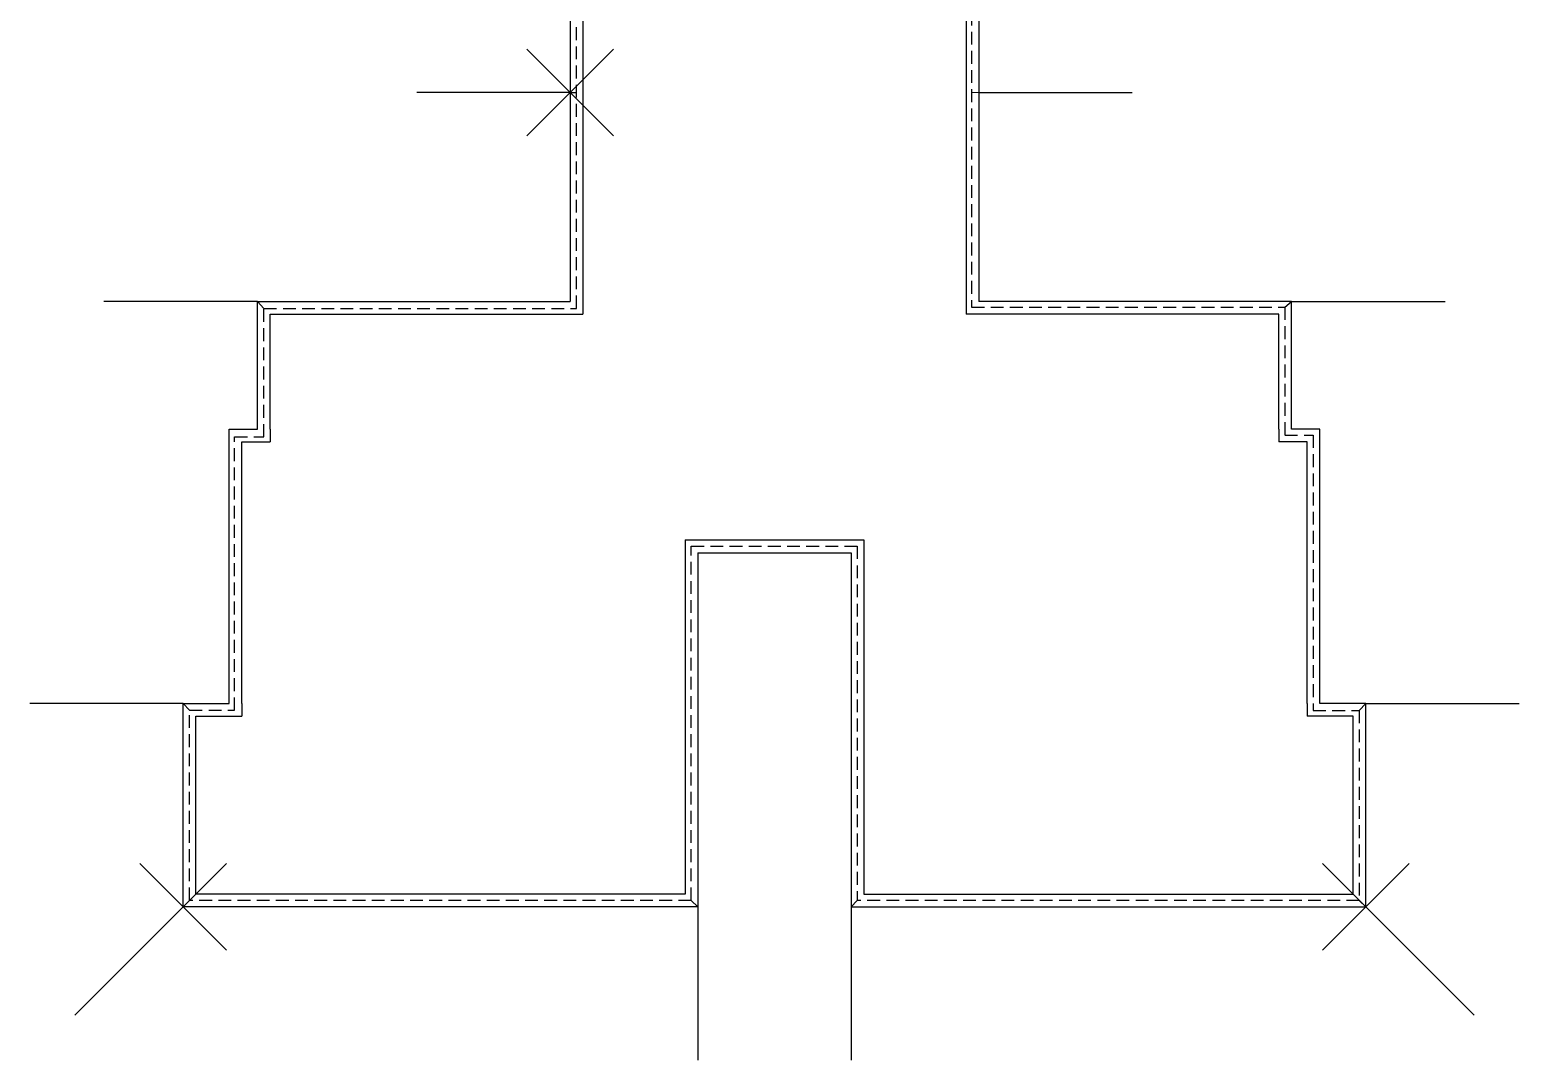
# Model space of a CAD drawing. Header units: inches. Extents: x -1254 to 1617, y -336 to 1179.
# Drawn here: x 452 to 1617, y -336 to 471 of the extents above; entities that cross this region are included whole.
import ezdxf

# ---------------------------------------------------------------- set-up
doc = ezdxf.new("R2010")
doc.units = ezdxf.units.IN
doc.header["$LTSCALE"] = 40
doc.header["$MEASUREMENT"] = 0
doc.linetypes.add('HIDDEN', pattern=[0.375, 0.25, -0.125])
for name, color, linetype in [('Down Conductor', 94, 'Continuous'), ('Entire Floor', 18, 'Continuous'), ('Fittings', 18, 'Continuous'), ('Roof Conductor', 162, 'HIDDEN'), ('Roof Lightning', 10, 'Continuous')]:
    doc.layers.add(name, color=color, linetype=linetype)

# ---------------------------------------------------------------- blocks, each defined once
blk = doc.blocks.new('Cross')
at = {"layer": 'Down Conductor'}
for p, q in [((-33.9, 33.9), (33.9, -33.9)), ((0, 0), (33.9, 33.9)), ((0, 0), (-33.9, -33.9))]:
    blk.add_line(p, q, dxfattribs=at)

msp = doc.modelspace()

# ---------------------------------------------------------------- linework, layer by layer
at = {"layer": 'Entire Floor'}
for p, q in [((964.66686, 71.44543), (964.66686, -205.8216)), ((964.66686, 71.44543), (1104.66686, 71.44543)), ((1104.66686, 71.44543), (1104.66686, -205.8216)), ((974.66686, 61.44543), (1094.66686, 61.44543)), ((974.66686, 61.44543), (974.66686, -215.8216)), ((1094.66686, 61.44543), (1094.66686, -215.8216))]:
    msp.add_line(p, q, dxfattribs=at)
at = {"layer": 'Fittings'}
for p, q in [((874.72936, 585.1784), (874.72936, 258.1784)), ((884.72936, 585.1784), (884.72936, 258.1784)), ((1184.60436, 585.1784), (1184.60436, 258.1784)), ((1194.60436, 585.1784), (1194.60436, 258.1784)), ((629.97936, 158.1784), (629.97936, 258.1784)), ((629.97936, 258.1784), (874.72936, 258.1784)), ((884.72936, 258.1784), (884.72936, 248.1784)), ((1184.60436, 258.1784), (1184.60436, 248.1784)), ((1439.35436, 258.1784), (1194.60436, 258.1784)), ((1439.35436, 158.1784), (1439.35436, 258.1784)), ((639.97936, 158.1784), (639.97936, 248.1784)), ((639.97936, 248.1784), (874.72936, 248.1784)), ((874.72936, 248.1784), (884.72936, 248.1784)), ((1194.60436, 248.1784), (1184.60436, 248.1784)), ((1429.35436, 248.1784), (1194.60436, 248.1784)), ((1429.35436, 158.1784), (1429.35436, 248.1784)), ((607.91686, -56.5716), (607.91686, 158.1784)), ((607.91686, 158.1784), (629.97936, 158.1784)), ((639.97936, 158.1784), (639.97936, 148.1784)), ((1429.35436, 158.1784), (1429.35436, 148.1784)), ((1461.41686, 158.1784), (1439.35436, 158.1784)), ((1461.41686, -56.5716), (1461.41686, 158.1784)), ((617.91686, -56.5716), (617.91686, 148.1784)), ((617.91686, 148.1784), (629.97936, 148.1784)), ((629.97936, 148.1784), (639.97936, 148.1784)), ((1439.35436, 148.1784), (1429.35436, 148.1784)), ((1451.41686, 148.1784), (1439.35436, 148.1784)), ((1451.41686, -56.5716), (1451.41686, 148.1784)), ((571.91686, -215.8216), (571.91686, -56.5716)), ((571.91686, -56.5716), (607.91686, -56.5716)), ((617.91686, -56.5716), (617.91686, -66.5716)), ((1451.41686, -56.5716), (1451.41686, -66.5716)), ((1497.41686, -56.5716), (1461.41686, -56.5716)), ((1497.41686, -215.8216), (1497.41686, -56.5716)), ((581.91686, -205.8216), (581.91686, -66.5716)), ((581.91686, -66.5716), (607.91686, -66.5716)), ((607.91686, -66.5716), (617.91686, -66.5716)), ((1461.41686, -66.5716), (1451.41686, -66.5716)), ((1487.41686, -66.5716), (1461.41686, -66.5716)), ((1487.41686, -205.8216), (1487.41686, -66.5716)), ((964.66686, -205.8216), (581.91686, -205.8216)), ((1104.66686, -205.8216), (1487.41686, -205.8216)), ((974.66686, -215.8216), (571.91686, -215.8216)), ((1094.66686, -215.8216), (1497.41686, -215.8216))]:
    msp.add_line(p, q, dxfattribs=at)
at = {"layer": 'Roof Conductor'}
for p, q in [((879.79772, 252.69567), (879.79772, 590.50404)), ((1188.86879, 589.16431), (1188.86879, 253.69463)), ((874.72936, 421.6784), (879.79772, 421.6784)), ((1194.60436, 421.6784), (1188.86879, 421.42947)), ((635.06726, 252.69567), (629.97936, 258.1784)), ((1434.01381, 253.69463), (1439.35436, 258.1784)), ((635.06726, 152.09367), (635.06726, 252.69567)), ((635.06726, 252.69567), (879.79772, 252.69567)), ((1188.86879, 253.69463), (1434.01381, 253.69463)), ((1434.01381, 253.69463), (1434.01381, 153.49208)), ((612.19558, -61.84506), (612.19558, 152.09367)), ((612.19558, 152.09367), (635.06726, 152.09367)), ((1434.01381, 153.49208), (1456.12309, 153.49208)), ((1456.12309, 153.49208), (1456.12309, -61.94793)), ((969.53886, -210.72851), (969.53886, 66.54949)), ((969.53886, 66.54949), (1099.32703, 66.54949)), ((1099.32703, 66.54949), (1099.32703, -210.72851)), ((576.90115, -61.84506), (571.91686, -56.5716)), ((1492.30246, -61.94793), (1497.41686, -56.5716)), ((576.90115, -210.72851), (576.90115, -61.84506)), ((576.90115, -61.84506), (612.19558, -61.84506)), ((1456.12309, -61.94793), (1492.30246, -61.94793)), ((1492.30246, -61.94793), (1492.30246, -210.72851)), ((576.90115, -210.72851), (571.91686, -215.8216)), ((969.53886, -210.72851), (576.90115, -210.72851)), ((969.53886, -210.72851), (974.66686, -215.8216)), ((1099.32703, -210.72851), (1094.66686, -215.8216)), ((1492.30246, -210.72851), (1099.32703, -210.72851)), ((1492.30246, -210.70721), (1497.41686, -215.8216))]:
    msp.add_line(p, q, dxfattribs=at)
at = {"layer": 'Roof Lightning'}
for p, q in [((874.72936, 421.6784), (754.72936, 421.6784)), ((1194.60436, 421.6784), (1314.60436, 421.6784)), ((629.97936, 258.1784), (509.97936, 258.1784)), ((1439.35436, 258.1784), (1559.35436, 258.1784)), ((571.91686, -56.5716), (451.91686, -56.5716)), ((1497.41686, -56.5716), (1617.41686, -56.5716)), ((571.91686, -215.8216), (487.06404, -300.67442)), ((974.66686, -215.8216), (974.66686, -335.8216)), ((1094.66686, -215.8216), (1094.66686, -335.8216)), ((1497.41686, -215.8216), (1582.26967, -300.67442))]:
    msp.add_line(p, q, dxfattribs=at)

# ---------------------------------------------------------------- block references
at = {"layer": 'Down Conductor'}
for p in [(874.72936, 421.6784), (571.91686, -215.8216), (1497.41686, -215.8216)]:
    msp.add_blockref('Cross', p, dxfattribs=at)

doc.saveas('drawing.dxf')
